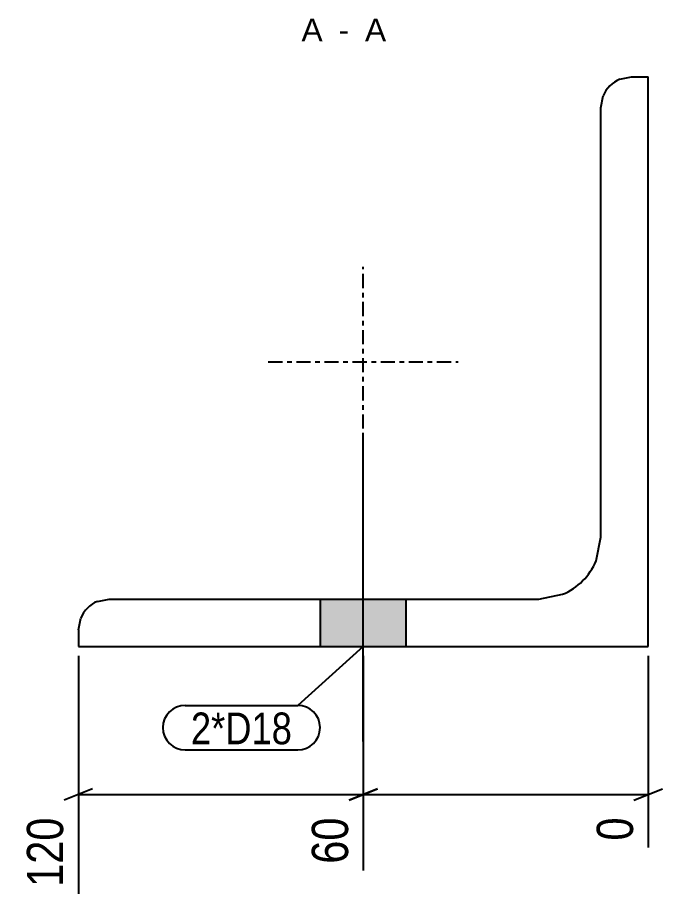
# Model space of a CAD drawing. Header units: millimetres. Extents: x 11 to 17060, y 6 to 301.
# Drawn here: x 16923.9 to 17059.7, y 5.9 to 190.6 of the extents above; entities that cross this region are included whole.
import ezdxf

# ---------------------------------------------------------------- set-up
doc = ezdxf.new("R2010")
doc.units = ezdxf.units.MM
doc.linetypes.add('DXK_LINE_DOT3', pattern=[5.9187, 2.979, -0.9799, 0.9799, -0.9799])
for name, color, linetype in [('MÅLSÆTNING', 7, 'Continuous'), ('STÅL', 7, 'Continuous'), ('TEKST', 7, 'Continuous')]:
    doc.layers.add(name, color=color, linetype=linetype)
doc.styles.add('Arial', font='ARIAL.TTF', dxfattribs={"height": 0.2})
doc.styles.add('Arial Narrow', font='ARIALN.TTF', dxfattribs={"height": 0.2})

msp = doc.modelspace()

# ---------------------------------------------------------------- hatches: boundary and pattern name
at = {"layer": 'STÅL', "linetype": 'Continuous'}
msp.add_hatch(color=96, dxfattribs=at).paths.add_polyline_path([(17005.67, 68.1), (16987.67, 68.1), (16987.67, 58.1), (17005.67, 58.1)])
msp.add_hatch(color=96, dxfattribs=at).paths.add_polyline_path([(17005.67, 68.1), (16987.67, 68.1), (16987.67, 58.1), (17005.67, 58.1)])

# ---------------------------------------------------------------- linework, layer by layer
at = {"layer": 'MÅLSÆTNING', "color": 7, "linetype": 'Continuous'}
for p, q in [((16936.67, 56.1), (16936.67, 6)), ((16996.67, 56.1), (16996.67, 10.87)), ((16996.67, 56.1), (16996.67, 10.87)), ((17056.67, 56.1), (17056.67, 15.75)), ((16939.67, 28.14), (16933.67, 25.74)), ((16999.67, 28.14), (16993.67, 25.74)), ((16993.67, 25.74), (16999.67, 28.14)), ((17053.67, 25.74), (17059.67, 28.14)), ((16936.67, 26.94), (16996.67, 26.94)), ((16996.67, 26.94), (17056.67, 26.94))]:
    msp.add_line(p, q, dxfattribs=at)
at = {"layer": 'STÅL', "color": 2, "linetype": 'Continuous'}
for p, q in [((17050.68, 177.6), (17053.17, 178.1)), ((17053.17, 178.1), (17056.67, 178.1)), ((17056.67, 58.1), (17056.67, 178.1)), ((17046.67, 171.6), (17047.16, 174.09)), ((17046.67, 81.1), (17046.67, 171.6)), ((17045.68, 76.12), (17046.67, 81.1)), ((17033.67, 68.1), (17038.64, 69.09)), ((16940.68, 67.6), (16943.17, 68.1)), ((16943.17, 68.1), (17033.67, 68.1)), ((16936.67, 61.6), (16937.16, 64.09)), ((16936.67, 61.6), (16936.67, 58.1)), ((16936.67, 58.1), (17056.67, 58.1))]:
    msp.add_line(p, q, dxfattribs=at)
at = {"layer": 'STÅL', "color": 7, "linetype": 'DXK_LINE_DOT3'}
for p, q in [((16996.67, 98.1), (16996.67, 138.1)), ((16976.67, 118.1), (17016.67, 118.1))]:
    msp.add_line(p, q, dxfattribs=at)
at = {"layer": 'STÅL', "color": 96, "linetype": 'Continuous'}
for p, q in [((16996.67, 38.11), (16996.67, 103.11)), ((16996.67, 38.11), (16996.67, 103.11)), ((16987.67, 58.1), (16987.67, 68.1)), ((16987.67, 58.1), (16987.67, 68.1)), ((17005.67, 58.1), (17005.67, 68.1)), ((17005.67, 58.1), (17005.67, 68.1))]:
    msp.add_line(p, q, dxfattribs=at)
at = {"layer": 'STÅL', "color": 2, "linetype": 'Continuous'}
for centre, radius, start, end in [((17053.17, 171.6), 6.5, 112.5, 157.5), ((17033.67, 81.1), 13, 292.5, 337.5), ((16943.17, 61.6), 6.5, 112.5, 157.5)]:
    msp.add_arc(centre, radius, start, end, dxfattribs=at)
at = {"layer": 'TEKST', "color": 7, "linetype": 'Continuous'}
for p, q in [((16996.67, 58.1), (16982.88, 45.7)), ((16959.17, 45.7), (16982.88, 45.7)), ((16959.17, 36.3), (16982.88, 36.3))]:
    msp.add_line(p, q, dxfattribs=at)
for centre, start, end in [((16959.17, 41), 90, 270), ((16982.88, 41), 270, 90)]:
    msp.add_arc(centre, 4.7, start, end, dxfattribs=at)

# ---------------------------------------------------------------- wipeouts: each hides what was drawn before it
at = {"color": 0, "linetype": 'Continuous'}
for points, layer in [([(16935.07, 23.68), (16923.87, 23.68), (16923.87, 5.86), (16935.07, 5.86)], 'MÅLSÆTNING'), ([(16995.07, 23.68), (16983.87, 23.68), (16983.87, 10.73), (16995.07, 10.73)], 'MÅLSÆTNING'), ([(17055.07, 23.68), (17043.87, 23.68), (17043.87, 15.61), (17055.07, 15.61)], 'MÅLSÆTNING'), ([(16988.11, 185.6), (16988.11, 190.6), (16983.66, 190.6), (16983.66, 185.6)], 'TEKST'), ([(16995.53, 185.6), (16995.53, 190.6), (16989.61, 190.6), (16989.61, 185.6)], 'TEKST'), ([(17001.47, 185.6), (17001.47, 190.6), (16997.03, 190.6), (16997.03, 185.6)], 'TEKST')]:
    msp.add_wipeout(points, dxfattribs=at).dxf.layer = layer
at = {"color": 0}
msp.add_wipeout([(16981.68, 37.5), (16981.68, 44.5), (16960.37, 44.5), (16960.37, 37.5)], dxfattribs=at).dxf.layer = 'TEKST'

# ---------------------------------------------------------------- next in the draw order: texts
at = {"layer": 'MÅLSÆTNING', "color": 3, "linetype": 'Continuous', "style": 'Arial Narrow'}
for s, height, p in [('120', 7.635, (16933.47, 7.46)), ('60', 7.635, (16993.47, 12.33)), ('0', 7.64, (17053.47, 17.21))]:
    msp.add_text(s, height=height, rotation=90.0002, dxfattribs=at).set_placement(p)
at = {"layer": 'TEKST', "color": 3, "linetype": 'Continuous', "style": 'Arial'}
for s, height, p in [('A', 4.78, (16983.66, 185.6)), ('A', 4.78, (16997.03, 185.6)), (' - ', 4.775, (16989.61, 185.6))]:
    msp.add_text(s, height=height, dxfattribs=at).set_placement(p)

# ---------------------------------------------------------------- next in the draw order: wipeouts: each hides what was drawn before it
at = {"color": 0}
msp.add_wipeout([(16981.68, 37.5), (16981.68, 44.5), (16960.37, 44.5), (16960.37, 37.5)], dxfattribs=at).dxf.layer = 'TEKST'

# ---------------------------------------------------------------- next in the draw order: texts
at = {"layer": 'TEKST', "color": 3, "style": 'Arial Narrow'}
msp.add_text('2*D18', height=6.681, dxfattribs=at).set_placement((16960.37, 37.5))

doc.saveas('drawing.dxf')
